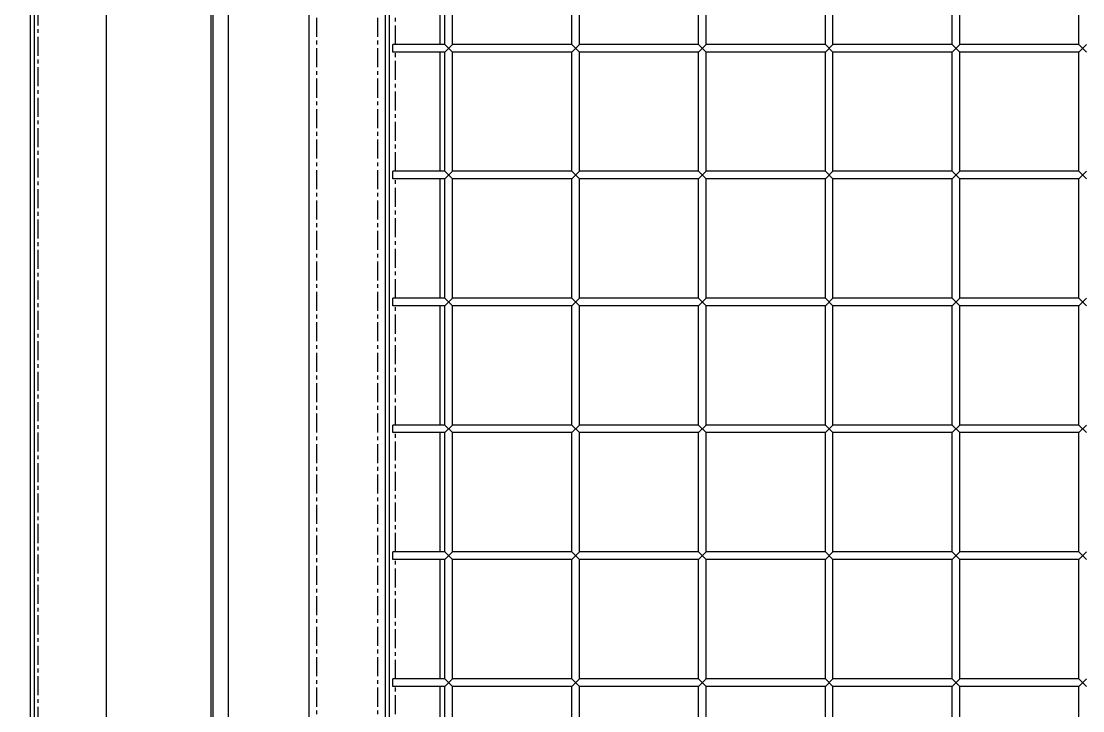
# Model space of a CAD drawing. Header units: millimetres. Extents: x -198529 to 244266, y -64 to 158464.
# Drawn here: x -172952.3 to -172533.8, y 96655.4 to 96927.1 of the extents above; entities that cross this region are included whole.
import ezdxf

# ---------------------------------------------------------------- set-up
doc = ezdxf.new("R2010")
doc.units = ezdxf.units.MM
doc.linetypes.add('CENTER', pattern=[12, 7.5, -1.5, 1.5, -1.5])
doc.layers.add('0-DCC', color=30, linetype='Continuous')
doc.layers.add('0-DCC-STRUC', color=180, linetype='Continuous')

# ---------------------------------------------------------------- blocks, each defined once
blk = doc.blocks.new('DCC2850x1800(右)')
at = {"color": 0, "linetype": 'Continuous'}
for p, q in [((65616, -74478.48), (65616, -72678.48)), ((65646, -74478.48), (65646, -72678.48)), ((65684.72, -74441.08), (65684.72, -72678.48)), ((65726, -74441.08), (65726, -72678.48)), ((65754.5, -72678.48), (65754.5, -74478.48)), ((65756, -72678.48), (65756, -74478.48)), ((65614.5, -72730.88), (65614.5, -74426.08)), ((65342.5, -73953.48), (65342.5, -73906.48)), ((65389.5, -73953.48), (65389.5, -73906.48)), ((65392.5, -73953.48), (65392.5, -73906.48)), ((65439.5, -73953.48), (65439.5, -73906.48)), ((65442.5, -73953.48), (65442.5, -73906.48)), ((65489.5, -73953.48), (65489.5, -73906.48)), ((65492.5, -73953.48), (65492.5, -73906.48)), ((65539.5, -73953.48), (65539.5, -73906.48)), ((65542.5, -73953.48), (65542.5, -73906.48)), ((65589.5, -73953.48), (65589.5, -73906.48)), ((65592.5, -73953.48), (65592.5, -73906.48)), ((65594.5, -73906.48), (65594.5, -73953.48)), ((65342.5, -73953.48), (65339.5, -73956.48)), ((65342.5, -73956.48), (65339.5, -73953.48)), ((65342.5, -73953.48), (65389.5, -73953.48)), ((65392.5, -73953.48), (65389.5, -73956.48)), ((65392.5, -73956.48), (65389.5, -73953.48)), ((65392.5, -73953.48), (65439.5, -73953.48)), ((65442.5, -73953.48), (65439.5, -73956.48)), ((65442.5, -73956.48), (65439.5, -73953.48)), ((65442.5, -73953.48), (65489.5, -73953.48)), ((65492.5, -73953.48), (65489.5, -73956.48)), ((65492.5, -73956.48), (65489.5, -73953.48)), ((65492.5, -73953.48), (65539.5, -73953.48)), ((65542.5, -73953.48), (65539.5, -73956.48)), ((65542.5, -73956.48), (65539.5, -73953.48)), ((65542.5, -73953.48), (65589.5, -73953.48)), ((65592.5, -73953.48), (65589.5, -73956.48)), ((65592.5, -73956.48), (65589.5, -73953.48)), ((65592.5, -73953.48), (65613, -73953.48)), ((65613, -73956.48), (65613, -73953.48)), ((65342.5, -74003.48), (65342.5, -73956.48)), ((65342.5, -73956.48), (65389.5, -73956.48)), ((65389.5, -74003.48), (65389.5, -73956.48)), ((65392.5, -74003.48), (65392.5, -73956.48)), ((65392.5, -73956.48), (65439.5, -73956.48)), ((65439.5, -74003.48), (65439.5, -73956.48)), ((65442.5, -74003.48), (65442.5, -73956.48)), ((65442.5, -73956.48), (65489.5, -73956.48)), ((65489.5, -74003.48), (65489.5, -73956.48)), ((65492.5, -74003.48), (65492.5, -73956.48)), ((65492.5, -73956.48), (65539.5, -73956.48)), ((65539.5, -74003.48), (65539.5, -73956.48)), ((65542.5, -74003.48), (65542.5, -73956.48)), ((65542.5, -73956.48), (65589.5, -73956.48)), ((65589.5, -74003.48), (65589.5, -73956.48)), ((65592.5, -74003.48), (65592.5, -73956.48)), ((65592.5, -73956.48), (65613, -73956.48)), ((65594.5, -73956.48), (65594.5, -74003.48)), ((65342.5, -74003.48), (65339.5, -74006.48)), ((65342.5, -74006.48), (65339.5, -74003.48)), ((65342.5, -74003.48), (65389.5, -74003.48)), ((65392.5, -74003.48), (65389.5, -74006.48)), ((65392.5, -74006.48), (65389.5, -74003.48)), ((65392.5, -74003.48), (65439.5, -74003.48)), ((65442.5, -74003.48), (65439.5, -74006.48)), ((65442.5, -74006.48), (65439.5, -74003.48)), ((65442.5, -74003.48), (65489.5, -74003.48)), ((65492.5, -74003.48), (65489.5, -74006.48)), ((65492.5, -74006.48), (65489.5, -74003.48)), ((65492.5, -74003.48), (65539.5, -74003.48)), ((65542.5, -74003.48), (65539.5, -74006.48)), ((65542.5, -74006.48), (65539.5, -74003.48)), ((65542.5, -74003.48), (65589.5, -74003.48)), ((65592.5, -74003.48), (65589.5, -74006.48)), ((65592.5, -74006.48), (65589.5, -74003.48)), ((65592.5, -74003.48), (65613, -74003.48)), ((65613, -74006.48), (65613, -74003.48)), ((65342.5, -74053.48), (65342.5, -74006.48)), ((65342.5, -74006.48), (65389.5, -74006.48)), ((65389.5, -74053.48), (65389.5, -74006.48)), ((65392.5, -74053.48), (65392.5, -74006.48)), ((65392.5, -74006.48), (65439.5, -74006.48)), ((65439.5, -74053.48), (65439.5, -74006.48)), ((65442.5, -74053.48), (65442.5, -74006.48)), ((65442.5, -74006.48), (65489.5, -74006.48)), ((65489.5, -74053.48), (65489.5, -74006.48)), ((65492.5, -74053.48), (65492.5, -74006.48)), ((65492.5, -74006.48), (65539.5, -74006.48)), ((65539.5, -74053.48), (65539.5, -74006.48)), ((65542.5, -74053.48), (65542.5, -74006.48)), ((65542.5, -74006.48), (65589.5, -74006.48)), ((65589.5, -74053.48), (65589.5, -74006.48)), ((65592.5, -74053.48), (65592.5, -74006.48)), ((65592.5, -74006.48), (65613, -74006.48)), ((65594.5, -74006.48), (65594.5, -74053.48)), ((65342.5, -74053.48), (65339.5, -74056.48)), ((65342.5, -74056.48), (65339.5, -74053.48)), ((65342.5, -74053.48), (65389.5, -74053.48)), ((65392.5, -74053.48), (65389.5, -74056.48)), ((65392.5, -74056.48), (65389.5, -74053.48)), ((65392.5, -74053.48), (65439.5, -74053.48)), ((65442.5, -74053.48), (65439.5, -74056.48)), ((65442.5, -74056.48), (65439.5, -74053.48)), ((65442.5, -74053.48), (65489.5, -74053.48)), ((65492.5, -74053.48), (65489.5, -74056.48)), ((65492.5, -74056.48), (65489.5, -74053.48)), ((65492.5, -74053.48), (65539.5, -74053.48)), ((65542.5, -74053.48), (65539.5, -74056.48)), ((65542.5, -74056.48), (65539.5, -74053.48)), ((65542.5, -74053.48), (65589.5, -74053.48)), ((65592.5, -74053.48), (65589.5, -74056.48)), ((65592.5, -74056.48), (65589.5, -74053.48)), ((65592.5, -74053.48), (65613, -74053.48)), ((65613, -74056.48), (65613, -74053.48)), ((65342.5, -74103.48), (65342.5, -74056.48)), ((65342.5, -74056.48), (65389.5, -74056.48)), ((65389.5, -74103.48), (65389.5, -74056.48)), ((65392.5, -74103.48), (65392.5, -74056.48)), ((65392.5, -74056.48), (65439.5, -74056.48)), ((65439.5, -74103.48), (65439.5, -74056.48)), ((65442.5, -74103.48), (65442.5, -74056.48)), ((65442.5, -74056.48), (65489.5, -74056.48)), ((65489.5, -74103.48), (65489.5, -74056.48)), ((65492.5, -74103.48), (65492.5, -74056.48)), ((65492.5, -74056.48), (65539.5, -74056.48)), ((65539.5, -74103.48), (65539.5, -74056.48)), ((65542.5, -74103.48), (65542.5, -74056.48)), ((65542.5, -74056.48), (65589.5, -74056.48)), ((65589.5, -74103.48), (65589.5, -74056.48)), ((65592.5, -74103.48), (65592.5, -74056.48)), ((65592.5, -74056.48), (65613, -74056.48)), ((65594.5, -74056.48), (65594.5, -74103.48)), ((65342.5, -74103.48), (65339.5, -74106.48)), ((65342.5, -74106.48), (65339.5, -74103.48)), ((65342.5, -74103.48), (65389.5, -74103.48)), ((65392.5, -74103.48), (65389.5, -74106.48)), ((65392.5, -74106.48), (65389.5, -74103.48)), ((65392.5, -74103.48), (65439.5, -74103.48)), ((65442.5, -74103.48), (65439.5, -74106.48)), ((65442.5, -74106.48), (65439.5, -74103.48)), ((65442.5, -74103.48), (65489.5, -74103.48)), ((65492.5, -74103.48), (65489.5, -74106.48)), ((65492.5, -74106.48), (65489.5, -74103.48)), ((65492.5, -74103.48), (65539.5, -74103.48)), ((65542.5, -74103.48), (65539.5, -74106.48)), ((65542.5, -74106.48), (65539.5, -74103.48)), ((65542.5, -74103.48), (65589.5, -74103.48)), ((65592.5, -74103.48), (65589.5, -74106.48)), ((65592.5, -74106.48), (65589.5, -74103.48)), ((65592.5, -74103.48), (65613, -74103.48)), ((65613, -74106.48), (65613, -74103.48)), ((65342.5, -74153.48), (65342.5, -74106.48)), ((65342.5, -74106.48), (65389.5, -74106.48)), ((65389.5, -74153.48), (65389.5, -74106.48)), ((65392.5, -74153.48), (65392.5, -74106.48)), ((65392.5, -74106.48), (65439.5, -74106.48)), ((65439.5, -74153.48), (65439.5, -74106.48)), ((65442.5, -74153.48), (65442.5, -74106.48)), ((65442.5, -74106.48), (65489.5, -74106.48)), ((65489.5, -74153.48), (65489.5, -74106.48)), ((65492.5, -74153.48), (65492.5, -74106.48)), ((65492.5, -74106.48), (65539.5, -74106.48)), ((65539.5, -74153.48), (65539.5, -74106.48)), ((65542.5, -74153.48), (65542.5, -74106.48)), ((65542.5, -74106.48), (65589.5, -74106.48)), ((65589.5, -74153.48), (65589.5, -74106.48)), ((65592.5, -74153.48), (65592.5, -74106.48)), ((65592.5, -74106.48), (65613, -74106.48)), ((65594.5, -74106.48), (65594.5, -74153.48)), ((65342.5, -74153.48), (65339.5, -74156.48)), ((65342.5, -74156.48), (65339.5, -74153.48)), ((65342.5, -74153.48), (65389.5, -74153.48)), ((65392.5, -74153.48), (65389.5, -74156.48)), ((65392.5, -74156.48), (65389.5, -74153.48)), ((65392.5, -74153.48), (65439.5, -74153.48)), ((65442.5, -74153.48), (65439.5, -74156.48)), ((65442.5, -74156.48), (65439.5, -74153.48)), ((65442.5, -74153.48), (65489.5, -74153.48)), ((65492.5, -74153.48), (65489.5, -74156.48)), ((65492.5, -74156.48), (65489.5, -74153.48)), ((65492.5, -74153.48), (65539.5, -74153.48)), ((65542.5, -74153.48), (65539.5, -74156.48)), ((65542.5, -74156.48), (65539.5, -74153.48)), ((65542.5, -74153.48), (65589.5, -74153.48)), ((65592.5, -74153.48), (65589.5, -74156.48)), ((65592.5, -74156.48), (65589.5, -74153.48)), ((65592.5, -74153.48), (65613, -74153.48)), ((65613, -74156.48), (65613, -74153.48)), ((65342.5, -74203.48), (65342.5, -74156.48)), ((65342.5, -74156.48), (65389.5, -74156.48)), ((65389.5, -74203.48), (65389.5, -74156.48)), ((65392.5, -74203.48), (65392.5, -74156.48)), ((65392.5, -74156.48), (65439.5, -74156.48)), ((65439.5, -74203.48), (65439.5, -74156.48)), ((65442.5, -74203.48), (65442.5, -74156.48)), ((65442.5, -74156.48), (65489.5, -74156.48)), ((65489.5, -74203.48), (65489.5, -74156.48)), ((65492.5, -74203.48), (65492.5, -74156.48)), ((65492.5, -74156.48), (65539.5, -74156.48)), ((65539.5, -74203.48), (65539.5, -74156.48)), ((65542.5, -74203.48), (65542.5, -74156.48)), ((65542.5, -74156.48), (65589.5, -74156.48)), ((65589.5, -74203.48), (65589.5, -74156.48)), ((65592.5, -74203.48), (65592.5, -74156.48)), ((65592.5, -74156.48), (65613, -74156.48)), ((65594.5, -74156.48), (65594.5, -74203.48)), ((65342.5, -74203.48), (65339.5, -74206.48)), ((65342.5, -74206.48), (65339.5, -74203.48)), ((65342.5, -74203.48), (65389.5, -74203.48)), ((65392.5, -74203.48), (65389.5, -74206.48)), ((65392.5, -74206.48), (65389.5, -74203.48)), ((65392.5, -74203.48), (65439.5, -74203.48)), ((65442.5, -74203.48), (65439.5, -74206.48)), ((65442.5, -74206.48), (65439.5, -74203.48)), ((65442.5, -74203.48), (65489.5, -74203.48)), ((65492.5, -74203.48), (65489.5, -74206.48)), ((65492.5, -74206.48), (65489.5, -74203.48)), ((65492.5, -74203.48), (65539.5, -74203.48)), ((65542.5, -74203.48), (65539.5, -74206.48)), ((65542.5, -74206.48), (65539.5, -74203.48)), ((65542.5, -74203.48), (65589.5, -74203.48)), ((65592.5, -74203.48), (65589.5, -74206.48)), ((65592.5, -74206.48), (65589.5, -74203.48)), ((65592.5, -74203.48), (65613, -74203.48)), ((65613, -74206.48), (65613, -74203.48)), ((65342.5, -74253.48), (65342.5, -74206.48)), ((65342.5, -74206.48), (65389.5, -74206.48)), ((65389.5, -74253.48), (65389.5, -74206.48)), ((65392.5, -74253.48), (65392.5, -74206.48)), ((65392.5, -74206.48), (65439.5, -74206.48)), ((65439.5, -74253.48), (65439.5, -74206.48)), ((65442.5, -74253.48), (65442.5, -74206.48)), ((65442.5, -74206.48), (65489.5, -74206.48)), ((65489.5, -74253.48), (65489.5, -74206.48)), ((65492.5, -74253.48), (65492.5, -74206.48)), ((65492.5, -74206.48), (65539.5, -74206.48)), ((65539.5, -74253.48), (65539.5, -74206.48)), ((65542.5, -74253.48), (65542.5, -74206.48)), ((65542.5, -74206.48), (65589.5, -74206.48)), ((65589.5, -74253.48), (65589.5, -74206.48)), ((65592.5, -74253.48), (65592.5, -74206.48)), ((65592.5, -74206.48), (65613, -74206.48)), ((65594.5, -74206.48), (65594.5, -74253.48))]:
    blk.add_line(p, q, dxfattribs=at)
at = {"color": 0, "linetype": 'CENTER'}
for p, q in [((65619, -74478.48), (65619, -72678.48)), ((65643, -74478.48), (65643, -72678.48)), ((65753, -72678.48), (65753, -74478.48)), ((65612, -73953.48), (65612, -73906.48)), ((65612, -74003.48), (65612, -73956.48)), ((65612, -74053.48), (65612, -74006.48)), ((65612, -74103.48), (65612, -74056.48)), ((65612, -74153.48), (65612, -74106.48)), ((65612, -74203.48), (65612, -74156.48)), ((65612, -74253.48), (65612, -74206.48))]:
    blk.add_line(p, q, dxfattribs=at)

msp = doc.modelspace()

# ---------------------------------------------------------------- linework, layer by layer
at = {"layer": '0-DCC-STRUC'}
for points in [[(-173020.77, 98123.01), (-172870.77, 98123.01), (-172870.77, 96463.01), (-173020.77, 96463.01)], [(-173014.77, 98123.01), (-172876.77, 98123.01), (-172876.77, 96463.01), (-173014.77, 96463.01)]]:
    msp.add_lwpolyline(points, close=True, dxfattribs=at)

# ---------------------------------------------------------------- block references
at = {"layer": '0-DCC', "xscale": -1}
msp.add_blockref('DCC2850x1800(右)', (-107192.77, 170871.49), dxfattribs=at)

doc.saveas('drawing.dxf')
